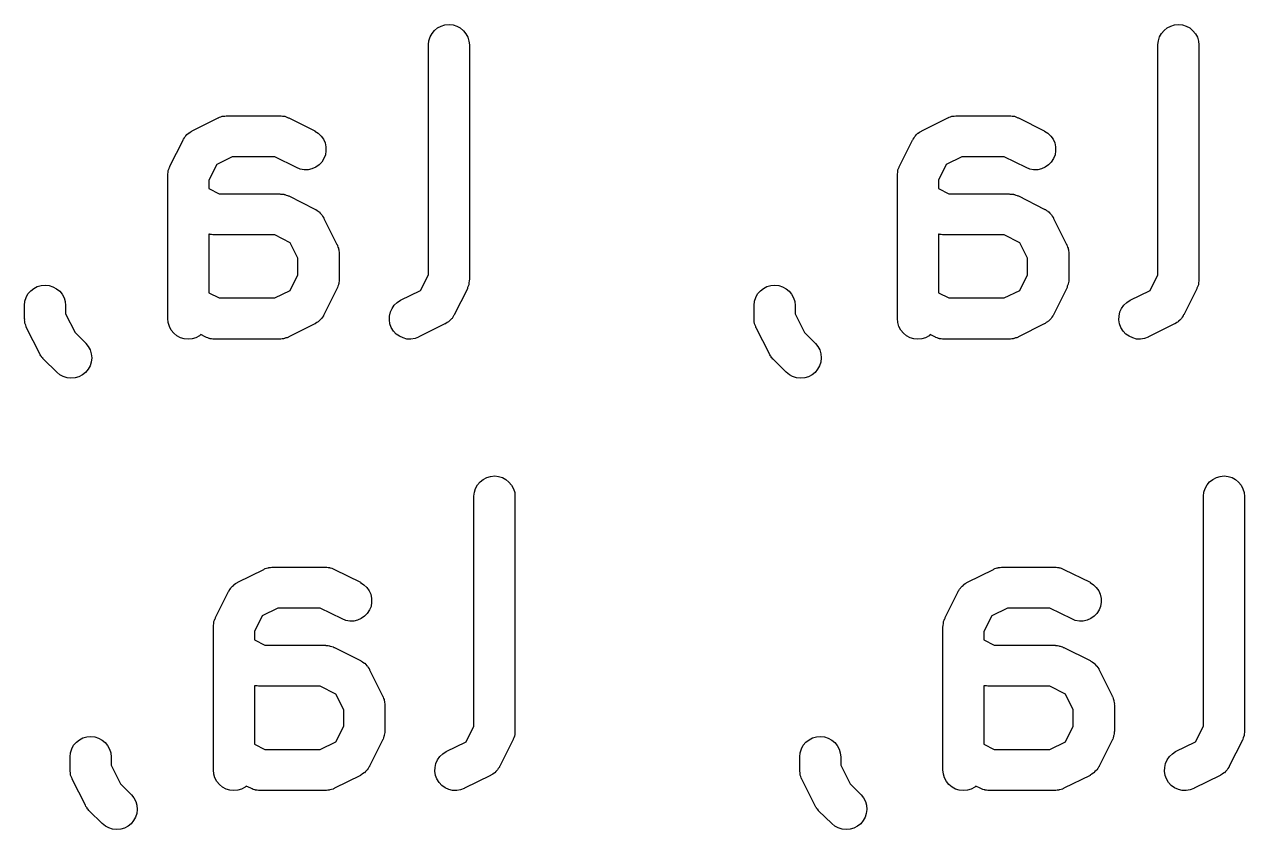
# Model space of a CAD drawing. Extents: x 131.5 to 184.4, y -145.8 to -137.7.
# Drawn here: x 165.248 to 169.708, y -140.66 to -137.717 of the extents above; entities that cross this region are included whole.
import ezdxf

# ---------------------------------------------------------------- set-up
doc = ezdxf.new("R2010")
doc.units = 0
doc.layers.add('BLACK', color=7, linetype='CONTINUOUS')

msp = doc.modelspace()

# ---------------------------------------------------------------- linework, layer by layer
at = {"layer": 'BLACK', "linetype": 'CONTINUOUS'}
for p, q in [((166.758, -137.73), (166.771, -137.723)), ((166.771, -137.723), (166.785, -137.719)), ((166.785, -137.719), (166.8, -137.717)), ((166.8, -137.717), (166.815, -137.719)), ((166.815, -137.719), (166.829, -137.723)), ((166.829, -137.723), (166.841, -137.73)), ((169.425, -137.73), (169.438, -137.723)), ((169.438, -137.723), (169.452, -137.719)), ((169.452, -137.719), (169.467, -137.717)), ((169.467, -137.717), (169.481, -137.719)), ((169.481, -137.719), (169.495, -137.723)), ((169.495, -137.723), (169.508, -137.73)), ((166.726, -137.777), (166.731, -137.763)), ((166.731, -137.763), (166.738, -137.75)), ((166.738, -137.75), (166.747, -137.739)), ((166.747, -137.739), (166.758, -137.73)), ((166.841, -137.73), (166.853, -137.74)), ((166.853, -137.74), (166.862, -137.751)), ((166.862, -137.751), (166.869, -137.764)), ((166.869, -137.764), (166.873, -137.778)), ((169.393, -137.777), (169.397, -137.763)), ((169.397, -137.763), (169.404, -137.75)), ((169.404, -137.75), (169.414, -137.739)), ((169.414, -137.739), (169.425, -137.73)), ((169.508, -137.73), (169.519, -137.74)), ((169.519, -137.74), (169.529, -137.751)), ((169.529, -137.751), (169.536, -137.764)), ((169.536, -137.764), (169.54, -137.778)), ((166.725, -137.791), (166.726, -137.777)), ((166.725, -137.792), (166.725, -137.791)), ((166.725, -138.632), (166.725, -137.792)), ((166.873, -137.778), (166.875, -137.792)), ((166.875, -137.792), (166.875, -138.65)), ((169.391, -137.791), (169.393, -137.777)), ((169.391, -137.792), (169.391, -137.791)), ((169.391, -138.632), (169.391, -137.792)), ((169.54, -137.778), (169.541, -137.792)), ((169.541, -137.792), (169.541, -138.65)), ((165.861, -138.106), (165.956, -138.059)), ((165.956, -138.059), (165.957, -138.058)), ((165.957, -138.058), (165.959, -138.057)), ((165.959, -138.057), (165.961, -138.056)), ((165.961, -138.056), (165.966, -138.055)), ((165.966, -138.055), (165.971, -138.053)), ((165.971, -138.053), (165.973, -138.053)), ((165.973, -138.053), (165.975, -138.052)), ((165.975, -138.052), (165.981, -138.052)), ((165.981, -138.052), (165.986, -138.051)), ((165.986, -138.051), (165.988, -138.051)), ((165.988, -138.051), (165.99, -138.051)), ((165.99, -138.051), (166.18, -138.051)), ((166.18, -138.051), (166.182, -138.051)), ((166.182, -138.051), (166.184, -138.051)), ((166.184, -138.051), (166.186, -138.051)), ((166.186, -138.051), (166.191, -138.052)), ((166.191, -138.052), (166.196, -138.052)), ((166.196, -138.052), (166.198, -138.053)), ((166.198, -138.053), (166.2, -138.053)), ((166.2, -138.053), (166.205, -138.055)), ((166.205, -138.055), (166.21, -138.057)), ((166.21, -138.057), (166.212, -138.058)), ((166.212, -138.058), (166.214, -138.059)), ((166.214, -138.059), (166.309, -138.106)), ((168.528, -138.106), (168.623, -138.059)), ((168.623, -138.059), (168.624, -138.058)), ((168.624, -138.058), (168.626, -138.057)), ((168.626, -138.057), (168.628, -138.056)), ((168.628, -138.056), (168.633, -138.055)), ((168.633, -138.055), (168.638, -138.053)), ((168.638, -138.053), (168.64, -138.053)), ((168.64, -138.053), (168.642, -138.052)), ((168.642, -138.052), (168.647, -138.052)), ((168.647, -138.052), (168.652, -138.051)), ((168.652, -138.051), (168.654, -138.051)), ((168.654, -138.051), (168.657, -138.051)), ((168.657, -138.051), (168.847, -138.051)), ((168.847, -138.051), (168.848, -138.051)), ((168.848, -138.051), (168.85, -138.051)), ((168.85, -138.051), (168.853, -138.051)), ((168.853, -138.051), (168.858, -138.052)), ((168.858, -138.052), (168.863, -138.052)), ((168.863, -138.052), (168.865, -138.053)), ((168.865, -138.053), (168.867, -138.053)), ((168.867, -138.053), (168.872, -138.055)), ((168.872, -138.055), (168.877, -138.057)), ((168.877, -138.057), (168.879, -138.058)), ((168.879, -138.058), (168.881, -138.059)), ((168.881, -138.059), (168.976, -138.106)), ((165.836, -138.127), (165.837, -138.125)), ((165.837, -138.125), (165.838, -138.124)), ((165.838, -138.124), (165.842, -138.12)), ((165.842, -138.12), (165.846, -138.116)), ((165.846, -138.116), (165.848, -138.115)), ((165.848, -138.115), (165.849, -138.114)), ((165.849, -138.114), (165.854, -138.111)), ((165.854, -138.111), (165.858, -138.108)), ((165.858, -138.108), (165.86, -138.107)), ((165.86, -138.107), (165.861, -138.106)), ((166.309, -138.106), (166.31, -138.107)), ((166.31, -138.107), (166.322, -138.115)), ((166.322, -138.115), (166.333, -138.125)), ((166.333, -138.125), (166.341, -138.137)), ((168.503, -138.127), (168.504, -138.125)), ((168.504, -138.125), (168.505, -138.124)), ((168.505, -138.124), (168.509, -138.12)), ((168.509, -138.12), (168.513, -138.116)), ((168.513, -138.116), (168.514, -138.115)), ((168.514, -138.115), (168.515, -138.114)), ((168.515, -138.114), (168.52, -138.111)), ((168.52, -138.111), (168.525, -138.108)), ((168.525, -138.108), (168.527, -138.107)), ((168.527, -138.107), (168.528, -138.106)), ((168.976, -138.106), (168.977, -138.107)), ((168.977, -138.107), (168.989, -138.115)), ((168.989, -138.115), (169, -138.125)), ((169, -138.125), (169.008, -138.137)), ((165.78, -138.235), (165.828, -138.14)), ((165.828, -138.139), (165.829, -138.137)), ((165.828, -138.14), (165.828, -138.139)), ((165.829, -138.137), (165.83, -138.136)), ((165.83, -138.136), (165.833, -138.131)), ((165.833, -138.131), (165.836, -138.127)), ((166.341, -138.137), (166.347, -138.15)), ((166.347, -138.15), (166.35, -138.165)), ((166.35, -138.165), (166.35, -138.179)), ((168.447, -138.235), (168.494, -138.14)), ((168.494, -138.14), (168.495, -138.139)), ((168.495, -138.139), (168.496, -138.137)), ((168.496, -138.136), (168.5, -138.131)), ((168.496, -138.137), (168.496, -138.136)), ((168.5, -138.131), (168.503, -138.127)), ((169.008, -138.137), (169.014, -138.15)), ((169.014, -138.15), (169.017, -138.165)), ((169.017, -138.165), (169.017, -138.179)), ((166.008, -138.201), (165.951, -138.229)), ((166.163, -138.201), (166.008, -138.201)), ((166.242, -138.24), (166.163, -138.201)), ((166.343, -138.207), (166.335, -138.22)), ((166.348, -138.194), (166.343, -138.207)), ((166.35, -138.179), (166.348, -138.194)), ((168.674, -138.201), (168.617, -138.229)), ((168.829, -138.201), (168.674, -138.201)), ((168.909, -138.24), (168.829, -138.201)), ((169.009, -138.207), (169.001, -138.22)), ((169.015, -138.194), (169.009, -138.207)), ((169.017, -138.179), (169.015, -138.194)), ((165.772, -138.263), (165.773, -138.258)), ((165.773, -138.258), (165.774, -138.253)), ((165.774, -138.251), (165.775, -138.249)), ((165.774, -138.253), (165.774, -138.251)), ((165.775, -138.249), (165.777, -138.244)), ((165.777, -138.244), (165.778, -138.239)), ((165.778, -138.239), (165.779, -138.237)), ((165.779, -138.237), (165.78, -138.235)), ((165.951, -138.229), (165.922, -138.286)), ((166.256, -138.246), (166.242, -138.24)), ((166.27, -138.248), (166.256, -138.246)), ((166.285, -138.248), (166.27, -138.248)), ((166.299, -138.245), (166.285, -138.248)), ((166.313, -138.239), (166.299, -138.245)), ((166.325, -138.23), (166.313, -138.239)), ((166.335, -138.22), (166.325, -138.23)), ((168.439, -138.263), (168.44, -138.258)), ((168.44, -138.253), (168.441, -138.251)), ((168.44, -138.258), (168.44, -138.253)), ((168.441, -138.249), (168.443, -138.244)), ((168.441, -138.251), (168.441, -138.249)), ((168.443, -138.244), (168.445, -138.239)), ((168.445, -138.239), (168.446, -138.237)), ((168.446, -138.237), (168.447, -138.235)), ((168.617, -138.229), (168.589, -138.286)), ((168.923, -138.246), (168.909, -138.24)), ((168.937, -138.248), (168.923, -138.246)), ((168.952, -138.248), (168.937, -138.248)), ((168.966, -138.245), (168.952, -138.248)), ((168.979, -138.239), (168.966, -138.245)), ((168.991, -138.23), (168.979, -138.239)), ((169.001, -138.22), (168.991, -138.23)), ((165.772, -138.265), (165.772, -138.263)), ((165.772, -138.268), (165.772, -138.265)), ((165.772, -138.269), (165.772, -138.268)), ((165.772, -138.792), (165.772, -138.269)), ((165.922, -138.286), (165.922, -138.317)), ((168.439, -138.265), (168.439, -138.263)), ((168.439, -138.268), (168.439, -138.265)), ((168.439, -138.269), (168.439, -138.268)), ((168.439, -138.792), (168.439, -138.269)), ((168.589, -138.286), (168.589, -138.317)), ((165.922, -138.317), (165.96, -138.336)), ((165.96, -138.336), (166.18, -138.336)), ((166.18, -138.336), (166.182, -138.336)), ((166.182, -138.336), (166.184, -138.337)), ((166.184, -138.337), (166.186, -138.337)), ((166.186, -138.337), (166.191, -138.337)), ((166.191, -138.337), (166.196, -138.338)), ((166.196, -138.338), (166.198, -138.339)), ((166.198, -138.339), (166.2, -138.339)), ((166.2, -138.339), (166.205, -138.341)), ((166.205, -138.341), (166.21, -138.342)), ((166.21, -138.342), (166.212, -138.344)), ((166.212, -138.344), (166.214, -138.344)), ((166.214, -138.344), (166.309, -138.392)), ((168.589, -138.317), (168.627, -138.336)), ((168.627, -138.336), (168.847, -138.336)), ((168.847, -138.336), (168.848, -138.336)), ((168.848, -138.336), (168.85, -138.337)), ((168.85, -138.337), (168.853, -138.337)), ((168.853, -138.337), (168.858, -138.337)), ((168.858, -138.337), (168.863, -138.338)), ((168.863, -138.338), (168.865, -138.339)), ((168.865, -138.339), (168.867, -138.339)), ((168.867, -138.339), (168.872, -138.341)), ((168.872, -138.341), (168.877, -138.342)), ((168.877, -138.342), (168.879, -138.344)), ((168.879, -138.344), (168.881, -138.344)), ((168.881, -138.344), (168.976, -138.392)), ((166.309, -138.392), (166.31, -138.392)), ((166.31, -138.392), (166.312, -138.393)), ((166.312, -138.393), (166.313, -138.394)), ((168.976, -138.392), (168.977, -138.392)), ((168.977, -138.392), (168.978, -138.393)), ((168.978, -138.393), (168.98, -138.394)), ((166.313, -138.394), (166.318, -138.397)), ((166.318, -138.397), (166.322, -138.4)), ((166.322, -138.4), (166.324, -138.402)), ((166.324, -138.402), (166.325, -138.402)), ((166.325, -138.402), (166.329, -138.407)), ((166.329, -138.407), (166.333, -138.411)), ((166.333, -138.411), (166.334, -138.412)), ((166.334, -138.412), (166.335, -138.413)), ((166.335, -138.413), (166.338, -138.418)), ((166.338, -138.418), (166.341, -138.423)), ((166.341, -138.423), (166.342, -138.424)), ((166.342, -138.424), (166.343, -138.426)), ((166.343, -138.426), (166.39, -138.521)), ((168.98, -138.394), (168.984, -138.397)), ((168.984, -138.397), (168.989, -138.4)), ((168.989, -138.4), (168.99, -138.402)), ((168.99, -138.402), (168.992, -138.402)), ((168.992, -138.402), (168.996, -138.407)), ((168.996, -138.407), (169, -138.411)), ((169, -138.411), (169.001, -138.412)), ((169.001, -138.412), (169.002, -138.413)), ((169.002, -138.413), (169.005, -138.418)), ((169.005, -138.418), (169.008, -138.423)), ((169.008, -138.423), (169.009, -138.424)), ((169.009, -138.424), (169.009, -138.426)), ((169.009, -138.426), (169.057, -138.521)), ((165.923, -138.484), (165.922, -138.484)), ((165.922, -138.484), (165.922, -138.698)), ((165.925, -138.484), (165.923, -138.484)), ((165.927, -138.485), (165.925, -138.484)), ((165.932, -138.485), (165.927, -138.485)), ((165.937, -138.486), (165.932, -138.485)), ((165.939, -138.486), (165.937, -138.486)), ((165.941, -138.486), (165.939, -138.486)), ((165.942, -138.486), (165.941, -138.486)), ((166.163, -138.486), (165.942, -138.486)), ((166.22, -138.515), (166.163, -138.486)), ((166.248, -138.572), (166.22, -138.515)), ((166.39, -138.521), (166.391, -138.522)), ((166.391, -138.522), (166.392, -138.524)), ((166.392, -138.524), (166.393, -138.526)), ((166.393, -138.526), (166.394, -138.531)), ((168.591, -138.484), (168.589, -138.484)), ((168.589, -138.484), (168.589, -138.484)), ((168.589, -138.484), (168.589, -138.698)), ((168.593, -138.485), (168.591, -138.484)), ((168.599, -138.485), (168.593, -138.485)), ((168.604, -138.486), (168.599, -138.485)), ((168.606, -138.486), (168.604, -138.486)), ((168.608, -138.486), (168.606, -138.486)), ((168.609, -138.486), (168.608, -138.486)), ((168.829, -138.486), (168.609, -138.486)), ((168.886, -138.515), (168.829, -138.486)), ((168.915, -138.572), (168.886, -138.515)), ((169.057, -138.521), (169.058, -138.522)), ((169.058, -138.522), (169.058, -138.524)), ((169.058, -138.524), (169.059, -138.526)), ((169.059, -138.526), (169.061, -138.531)), ((166.248, -138.632), (166.248, -138.572)), ((166.394, -138.531), (166.396, -138.535)), ((166.396, -138.535), (166.396, -138.538)), ((166.396, -138.538), (166.397, -138.54)), ((166.397, -138.54), (166.397, -138.545)), ((166.397, -138.545), (166.398, -138.55)), ((166.398, -138.55), (166.398, -138.552)), ((166.398, -138.552), (166.398, -138.554)), ((166.398, -138.554), (166.398, -138.65)), ((168.915, -138.632), (168.915, -138.572)), ((169.061, -138.531), (169.063, -138.535)), ((169.063, -138.535), (169.063, -138.538)), ((169.063, -138.538), (169.064, -138.54)), ((169.064, -138.54), (169.064, -138.545)), ((169.064, -138.545), (169.065, -138.55)), ((169.065, -138.55), (169.065, -138.552)), ((169.065, -138.552), (169.065, -138.554)), ((169.065, -138.554), (169.065, -138.65)), ((166.22, -138.689), (166.248, -138.632)), ((166.398, -138.655), (166.397, -138.66)), ((166.397, -138.66), (166.397, -138.665)), ((166.398, -138.65), (166.398, -138.651)), ((166.398, -138.651), (166.398, -138.653)), ((166.398, -138.653), (166.398, -138.655)), ((166.696, -138.689), (166.725, -138.632)), ((166.874, -138.655), (166.873, -138.66)), ((166.873, -138.66), (166.873, -138.665)), ((166.875, -138.651), (166.874, -138.653)), ((166.874, -138.653), (166.874, -138.655)), ((166.875, -138.65), (166.875, -138.651)), ((168.886, -138.689), (168.915, -138.632)), ((169.064, -138.66), (169.063, -138.665)), ((169.065, -138.655), (169.064, -138.66)), ((169.065, -138.65), (169.065, -138.651)), ((169.065, -138.651), (169.065, -138.653)), ((169.065, -138.653), (169.065, -138.655)), ((169.363, -138.689), (169.391, -138.632)), ((169.541, -138.655), (169.54, -138.66)), ((169.54, -138.66), (169.54, -138.665)), ((169.541, -138.65), (169.541, -138.651)), ((169.541, -138.651), (169.541, -138.653)), ((169.541, -138.653), (169.541, -138.655)), ((165.254, -138.715), (165.261, -138.702)), ((165.261, -138.702), (165.271, -138.691)), ((165.271, -138.691), (165.282, -138.682)), ((165.282, -138.682), (165.295, -138.675)), ((165.295, -138.675), (165.309, -138.671)), ((165.309, -138.671), (165.324, -138.67)), ((165.324, -138.67), (165.338, -138.671)), ((165.338, -138.671), (165.352, -138.676)), ((165.352, -138.676), (165.365, -138.683)), ((165.365, -138.683), (165.377, -138.692)), ((165.377, -138.692), (165.386, -138.703)), ((165.386, -138.703), (165.393, -138.716)), ((165.922, -138.698), (165.96, -138.717)), ((166.163, -138.717), (166.22, -138.689)), ((166.39, -138.683), (166.343, -138.778)), ((166.391, -138.681), (166.39, -138.683)), ((166.392, -138.679), (166.391, -138.681)), ((166.394, -138.674), (166.392, -138.679)), ((166.396, -138.669), (166.394, -138.674)), ((166.397, -138.665), (166.396, -138.667)), ((166.396, -138.667), (166.396, -138.669)), ((166.623, -138.725), (166.696, -138.689)), ((166.867, -138.683), (166.819, -138.778)), ((166.868, -138.679), (166.867, -138.681)), ((166.867, -138.681), (166.867, -138.683)), ((166.87, -138.674), (166.868, -138.679)), ((166.872, -138.669), (166.87, -138.674)), ((166.873, -138.665), (166.872, -138.667)), ((166.872, -138.667), (166.872, -138.669)), ((167.921, -138.715), (167.928, -138.702)), ((167.928, -138.702), (167.938, -138.691)), ((167.938, -138.691), (167.949, -138.682)), ((167.949, -138.682), (167.962, -138.675)), ((167.962, -138.675), (167.976, -138.671)), ((167.976, -138.671), (167.991, -138.67)), ((167.991, -138.67), (168.005, -138.671)), ((168.005, -138.671), (168.019, -138.676)), ((168.019, -138.676), (168.032, -138.683)), ((168.032, -138.683), (168.043, -138.692)), ((168.043, -138.692), (168.052, -138.703)), ((168.052, -138.703), (168.059, -138.716)), ((168.589, -138.698), (168.627, -138.717)), ((168.829, -138.717), (168.886, -138.689)), ((169.057, -138.683), (169.009, -138.778)), ((169.058, -138.681), (169.057, -138.683)), ((169.059, -138.679), (169.058, -138.681)), ((169.06, -138.674), (169.059, -138.679)), ((169.062, -138.669), (169.06, -138.674)), ((169.063, -138.667), (169.062, -138.669)), ((169.063, -138.665), (169.063, -138.667)), ((169.29, -138.725), (169.363, -138.689)), ((169.533, -138.683), (169.486, -138.778)), ((169.534, -138.681), (169.533, -138.683)), ((169.535, -138.679), (169.534, -138.681)), ((169.537, -138.674), (169.535, -138.679)), ((169.539, -138.669), (169.537, -138.674)), ((169.54, -138.665), (169.539, -138.667)), ((169.539, -138.667), (169.539, -138.669)), ((165.248, -138.744), (165.25, -138.729)), ((165.248, -138.745), (165.248, -138.744)), ((165.248, -138.792), (165.248, -138.745)), ((165.25, -138.729), (165.254, -138.715)), ((165.393, -138.716), (165.397, -138.73)), ((165.397, -138.73), (165.398, -138.745)), ((165.398, -138.745), (165.398, -138.775)), ((165.96, -138.717), (166.163, -138.717)), ((166.592, -138.755), (166.6, -138.743)), ((166.6, -138.743), (166.611, -138.733)), ((166.611, -138.733), (166.623, -138.725)), ((167.915, -138.744), (167.917, -138.729)), ((167.915, -138.745), (167.915, -138.744)), ((167.915, -138.792), (167.915, -138.745)), ((167.917, -138.729), (167.921, -138.715)), ((168.059, -138.716), (168.064, -138.73)), ((168.064, -138.73), (168.065, -138.745)), ((168.065, -138.745), (168.065, -138.775)), ((168.627, -138.717), (168.829, -138.717)), ((169.258, -138.755), (169.267, -138.743)), ((169.267, -138.743), (169.277, -138.733)), ((169.277, -138.733), (169.29, -138.725)), ((165.249, -138.795), (165.248, -138.792)), ((165.248, -138.797), (165.249, -138.795)), ((165.398, -138.775), (165.433, -138.843)), ((165.774, -138.807), (165.772, -138.792)), ((166.332, -138.794), (166.328, -138.798)), ((166.333, -138.793), (166.332, -138.794)), ((166.334, -138.792), (166.333, -138.793)), ((166.337, -138.787), (166.334, -138.792)), ((166.341, -138.782), (166.337, -138.787)), ((166.342, -138.779), (166.341, -138.781)), ((166.341, -138.781), (166.341, -138.782)), ((166.343, -138.778), (166.342, -138.779)), ((166.582, -138.783), (166.586, -138.768)), ((166.582, -138.797), (166.582, -138.783)), ((166.586, -138.768), (166.592, -138.755)), ((166.808, -138.794), (166.804, -138.798)), ((166.809, -138.793), (166.808, -138.794)), ((166.811, -138.792), (166.809, -138.793)), ((166.814, -138.787), (166.811, -138.792)), ((166.817, -138.782), (166.814, -138.787)), ((166.818, -138.781), (166.817, -138.782)), ((166.819, -138.779), (166.818, -138.781)), ((166.819, -138.778), (166.819, -138.779)), ((167.915, -138.795), (167.915, -138.792)), ((167.915, -138.797), (167.915, -138.795)), ((168.065, -138.775), (168.099, -138.843)), ((168.44, -138.807), (168.439, -138.792)), ((168.999, -138.794), (168.995, -138.798)), ((169, -138.793), (168.999, -138.794)), ((169.001, -138.792), (169, -138.793)), ((169.004, -138.787), (169.001, -138.792)), ((169.007, -138.782), (169.004, -138.787)), ((169.008, -138.781), (169.007, -138.782)), ((169.009, -138.779), (169.008, -138.781)), ((169.009, -138.778), (169.009, -138.779)), ((169.248, -138.797), (169.249, -138.783)), ((169.249, -138.783), (169.252, -138.768)), ((169.252, -138.768), (169.258, -138.755)), ((169.475, -138.794), (169.471, -138.798)), ((169.476, -138.793), (169.475, -138.794)), ((169.477, -138.792), (169.476, -138.793)), ((169.48, -138.787), (169.477, -138.792)), ((169.484, -138.782), (169.48, -138.787)), ((169.485, -138.779), (169.484, -138.781)), ((169.484, -138.781), (169.484, -138.782)), ((169.486, -138.778), (169.485, -138.779)), ((165.249, -138.802), (165.248, -138.797)), ((165.25, -138.807), (165.249, -138.802)), ((165.25, -138.809), (165.25, -138.807)), ((165.251, -138.811), (165.25, -138.809)), ((165.253, -138.816), (165.251, -138.811)), ((165.254, -138.821), (165.253, -138.816)), ((165.255, -138.823), (165.254, -138.821)), ((165.256, -138.825), (165.255, -138.823)), ((165.256, -138.826), (165.256, -138.825)), ((165.304, -138.921), (165.256, -138.826)), ((165.778, -138.821), (165.774, -138.807)), ((165.785, -138.834), (165.778, -138.821)), ((165.794, -138.845), (165.785, -138.834)), ((166.309, -138.812), (166.214, -138.859)), ((166.311, -138.811), (166.309, -138.812)), ((166.312, -138.81), (166.311, -138.811)), ((166.317, -138.807), (166.312, -138.81)), ((166.322, -138.804), (166.317, -138.807)), ((166.323, -138.803), (166.322, -138.804)), ((166.324, -138.802), (166.323, -138.803)), ((166.328, -138.798), (166.324, -138.802)), ((166.584, -138.812), (166.582, -138.797)), ((166.589, -138.825), (166.584, -138.812)), ((166.597, -138.838), (166.589, -138.825)), ((166.607, -138.849), (166.597, -138.838)), ((166.785, -138.812), (166.69, -138.859)), ((166.787, -138.811), (166.785, -138.812)), ((166.788, -138.81), (166.787, -138.811)), ((166.793, -138.807), (166.788, -138.81)), ((166.798, -138.804), (166.793, -138.807)), ((166.799, -138.803), (166.798, -138.804)), ((166.8, -138.802), (166.799, -138.803)), ((166.804, -138.798), (166.8, -138.802)), ((167.916, -138.802), (167.915, -138.797)), ((167.916, -138.807), (167.916, -138.802)), ((167.917, -138.809), (167.916, -138.807)), ((167.917, -138.811), (167.917, -138.809)), ((167.919, -138.816), (167.917, -138.811)), ((167.921, -138.821), (167.919, -138.816)), ((167.922, -138.823), (167.921, -138.821)), ((167.922, -138.825), (167.922, -138.823)), ((167.923, -138.826), (167.922, -138.825)), ((167.971, -138.921), (167.923, -138.826)), ((168.444, -138.821), (168.44, -138.807)), ((168.451, -138.834), (168.444, -138.821)), ((168.461, -138.845), (168.451, -138.834)), ((168.976, -138.812), (168.881, -138.859)), ((168.977, -138.811), (168.976, -138.812)), ((168.979, -138.81), (168.977, -138.811)), ((168.983, -138.807), (168.979, -138.81)), ((168.988, -138.804), (168.983, -138.807)), ((168.989, -138.803), (168.988, -138.804)), ((168.991, -138.802), (168.989, -138.803)), ((168.995, -138.798), (168.991, -138.802)), ((169.251, -138.812), (169.248, -138.797)), ((169.256, -138.825), (169.251, -138.812)), ((169.264, -138.838), (169.256, -138.825)), ((169.274, -138.849), (169.264, -138.838)), ((169.452, -138.812), (169.357, -138.859)), ((169.453, -138.811), (169.452, -138.812)), ((169.455, -138.81), (169.453, -138.811)), ((169.46, -138.807), (169.455, -138.81)), ((169.465, -138.804), (169.46, -138.807)), ((169.466, -138.803), (169.465, -138.804)), ((169.467, -138.802), (169.466, -138.803)), ((169.471, -138.798), (169.467, -138.802)), ((165.433, -138.843), (165.472, -138.882)), ((165.472, -138.882), (165.472, -138.883)), ((165.472, -138.883), (165.481, -138.894)), ((165.805, -138.855), (165.794, -138.845)), ((165.818, -138.862), (165.805, -138.855)), ((165.832, -138.866), (165.818, -138.862)), ((165.847, -138.867), (165.832, -138.866)), ((165.861, -138.866), (165.847, -138.867)), ((165.875, -138.862), (165.861, -138.866)), ((165.888, -138.855), (165.875, -138.862)), ((165.893, -138.851), (165.888, -138.855)), ((165.909, -138.859), (165.893, -138.851)), ((165.911, -138.86), (165.909, -138.859)), ((165.913, -138.861), (165.911, -138.86)), ((165.918, -138.863), (165.913, -138.861)), ((165.923, -138.865), (165.918, -138.863)), ((165.925, -138.865), (165.923, -138.865)), ((165.927, -138.866), (165.925, -138.865)), ((165.932, -138.866), (165.927, -138.866)), ((165.937, -138.867), (165.932, -138.866)), ((165.939, -138.867), (165.937, -138.867)), ((165.941, -138.867), (165.939, -138.867)), ((165.942, -138.867), (165.941, -138.867)), ((166.18, -138.867), (165.942, -138.867)), ((166.183, -138.867), (166.18, -138.867)), ((166.185, -138.867), (166.183, -138.867)), ((166.19, -138.866), (166.185, -138.867)), ((166.195, -138.866), (166.19, -138.866)), ((166.197, -138.865), (166.195, -138.866)), ((166.199, -138.865), (166.197, -138.865)), ((166.204, -138.863), (166.199, -138.865)), ((166.209, -138.862), (166.204, -138.863)), ((166.211, -138.861), (166.209, -138.862)), ((166.213, -138.86), (166.211, -138.861)), ((166.214, -138.859), (166.213, -138.86)), ((166.619, -138.857), (166.607, -138.849)), ((166.632, -138.863), (166.619, -138.857)), ((166.646, -138.867), (166.632, -138.863)), ((166.661, -138.867), (166.646, -138.867)), ((166.676, -138.865), (166.661, -138.867)), ((166.689, -138.86), (166.676, -138.865)), ((166.69, -138.859), (166.689, -138.86)), ((168.099, -138.843), (168.138, -138.882)), ((168.138, -138.882), (168.139, -138.883)), ((168.139, -138.883), (168.148, -138.894)), ((168.472, -138.855), (168.461, -138.845)), ((168.485, -138.862), (168.472, -138.855)), ((168.499, -138.866), (168.485, -138.862)), ((168.513, -138.867), (168.499, -138.866)), ((168.528, -138.866), (168.513, -138.867)), ((168.542, -138.862), (168.528, -138.866)), ((168.555, -138.855), (168.542, -138.862)), ((168.559, -138.851), (168.555, -138.855)), ((168.576, -138.859), (168.559, -138.851)), ((168.578, -138.86), (168.576, -138.859)), ((168.58, -138.861), (168.578, -138.86)), ((168.584, -138.863), (168.58, -138.861)), ((168.589, -138.865), (168.584, -138.863)), ((168.591, -138.865), (168.589, -138.865)), ((168.593, -138.866), (168.591, -138.865)), ((168.599, -138.866), (168.593, -138.866)), ((168.604, -138.867), (168.599, -138.866)), ((168.606, -138.867), (168.604, -138.867)), ((168.608, -138.867), (168.606, -138.867)), ((168.609, -138.867), (168.608, -138.867)), ((168.847, -138.867), (168.609, -138.867)), ((168.849, -138.867), (168.847, -138.867)), ((168.852, -138.867), (168.849, -138.867)), ((168.857, -138.866), (168.852, -138.867)), ((168.862, -138.866), (168.857, -138.866)), ((168.864, -138.865), (168.862, -138.866)), ((168.866, -138.865), (168.864, -138.865)), ((168.871, -138.863), (168.866, -138.865)), ((168.876, -138.862), (168.871, -138.863)), ((168.878, -138.861), (168.876, -138.862)), ((168.88, -138.86), (168.878, -138.861)), ((168.881, -138.859), (168.88, -138.86)), ((169.286, -138.857), (169.274, -138.849)), ((169.299, -138.863), (169.286, -138.857)), ((169.313, -138.867), (169.299, -138.863)), ((169.328, -138.867), (169.313, -138.867)), ((169.342, -138.865), (169.328, -138.867)), ((169.356, -138.86), (169.342, -138.865)), ((169.357, -138.859), (169.356, -138.86)), ((165.306, -138.925), (165.304, -138.921)), ((165.308, -138.928), (165.306, -138.925)), ((165.31, -138.931), (165.308, -138.928)), ((165.481, -138.894), (165.488, -138.907)), ((165.488, -138.907), (165.492, -138.921)), ((165.492, -138.921), (165.494, -138.936)), ((167.973, -138.925), (167.971, -138.921)), ((167.975, -138.928), (167.973, -138.925)), ((167.977, -138.931), (167.975, -138.928)), ((168.148, -138.894), (168.155, -138.907)), ((168.155, -138.907), (168.159, -138.921)), ((168.159, -138.921), (168.16, -138.936)), ((165.312, -138.934), (165.31, -138.931)), ((165.315, -138.937), (165.312, -138.934)), ((165.317, -138.94), (165.315, -138.937)), ((165.318, -138.941), (165.317, -138.94)), ((165.366, -138.988), (165.318, -138.941)), ((165.488, -138.965), (165.481, -138.977)), ((165.492, -138.951), (165.488, -138.965)), ((165.494, -138.936), (165.492, -138.951)), ((167.978, -138.934), (167.977, -138.931)), ((167.981, -138.937), (167.978, -138.934)), ((167.984, -138.94), (167.981, -138.937)), ((167.985, -138.941), (167.984, -138.94)), ((168.032, -138.988), (167.985, -138.941)), ((168.154, -138.965), (168.147, -138.977)), ((168.159, -138.951), (168.154, -138.965)), ((168.16, -138.936), (168.159, -138.951)), ((165.377, -138.998), (165.366, -138.988)), ((165.39, -139.004), (165.377, -138.998)), ((165.404, -139.009), (165.39, -139.004)), ((165.418, -139.01), (165.404, -139.009)), ((165.433, -139.009), (165.418, -139.01)), ((165.447, -139.005), (165.433, -139.009)), ((165.46, -138.998), (165.447, -139.005)), ((165.471, -138.989), (165.46, -138.998)), ((165.481, -138.977), (165.471, -138.989)), ((168.044, -138.998), (168.032, -138.988)), ((168.056, -139.004), (168.044, -138.998)), ((168.07, -139.009), (168.056, -139.004)), ((168.085, -139.01), (168.07, -139.009)), ((168.1, -139.009), (168.085, -139.01)), ((168.114, -139.005), (168.1, -139.009)), ((168.127, -138.998), (168.114, -139.005)), ((168.138, -138.989), (168.127, -138.998)), ((168.147, -138.977), (168.138, -138.989)), ((166.925, -139.38), (166.938, -139.373)), ((166.938, -139.373), (166.952, -139.369)), ((166.952, -139.369), (166.967, -139.367)), ((166.967, -139.367), (166.981, -139.369)), ((166.981, -139.369), (166.995, -139.373)), ((166.995, -139.373), (167.008, -139.38)), ((169.592, -139.38), (169.605, -139.373)), ((169.605, -139.373), (169.619, -139.369)), ((169.619, -139.369), (169.633, -139.367)), ((169.633, -139.367), (169.648, -139.369)), ((169.648, -139.369), (169.662, -139.373)), ((169.662, -139.373), (169.675, -139.38)), ((166.893, -139.427), (166.897, -139.413)), ((166.897, -139.413), (166.904, -139.4)), ((166.904, -139.4), (166.914, -139.389)), ((166.914, -139.389), (166.925, -139.38)), ((167.008, -139.38), (167.019, -139.39)), ((167.019, -139.39), (167.029, -139.401)), ((167.029, -139.401), (167.036, -139.414)), ((167.036, -139.414), (167.04, -139.428)), ((169.559, -139.427), (169.564, -139.413)), ((169.564, -139.413), (169.571, -139.4)), ((169.571, -139.4), (169.58, -139.389)), ((169.58, -139.389), (169.592, -139.38)), ((169.675, -139.38), (169.686, -139.39)), ((169.686, -139.39), (169.695, -139.401)), ((169.695, -139.401), (169.702, -139.414)), ((169.702, -139.414), (169.706, -139.428)), ((166.891, -139.441), (166.893, -139.427)), ((166.891, -139.442), (166.891, -139.441)), ((166.891, -140.282), (166.891, -139.442)), ((167.04, -139.428), (167.041, -139.442)), ((167.041, -139.442), (167.041, -140.3)), ((169.558, -139.441), (169.559, -139.427)), ((169.558, -139.442), (169.558, -139.441)), ((169.558, -140.282), (169.558, -139.442)), ((169.706, -139.428), (169.708, -139.442)), ((169.708, -139.442), (169.708, -140.3)), ((166.028, -139.756), (166.123, -139.709)), ((166.123, -139.709), (166.124, -139.708)), ((166.124, -139.708), (166.126, -139.707)), ((166.126, -139.707), (166.128, -139.706)), ((166.128, -139.706), (166.133, -139.705)), ((166.133, -139.705), (166.138, -139.703)), ((166.138, -139.703), (166.14, -139.703)), ((166.14, -139.703), (166.142, -139.702)), ((166.142, -139.702), (166.147, -139.702)), ((166.147, -139.702), (166.152, -139.701)), ((166.152, -139.701), (166.154, -139.701)), ((166.154, -139.701), (166.157, -139.701)), ((166.157, -139.701), (166.347, -139.701)), ((166.347, -139.701), (166.348, -139.701)), ((166.348, -139.701), (166.35, -139.701)), ((166.35, -139.701), (166.353, -139.701)), ((166.353, -139.701), (166.358, -139.702)), ((166.358, -139.702), (166.363, -139.702)), ((166.363, -139.702), (166.365, -139.703)), ((166.365, -139.703), (166.367, -139.703)), ((166.367, -139.703), (166.372, -139.705)), ((166.372, -139.705), (166.377, -139.707)), ((166.377, -139.707), (166.379, -139.708)), ((166.379, -139.708), (166.381, -139.709)), ((166.381, -139.709), (166.476, -139.756)), ((168.695, -139.756), (168.79, -139.709)), ((168.79, -139.709), (168.791, -139.708)), ((168.791, -139.708), (168.793, -139.707)), ((168.793, -139.707), (168.795, -139.706)), ((168.795, -139.706), (168.8, -139.705)), ((168.8, -139.705), (168.804, -139.703)), ((168.804, -139.703), (168.807, -139.703)), ((168.807, -139.703), (168.809, -139.702)), ((168.809, -139.702), (168.814, -139.702)), ((168.814, -139.702), (168.819, -139.701)), ((168.819, -139.701), (168.821, -139.701)), ((168.821, -139.701), (168.823, -139.701)), ((168.823, -139.701), (169.014, -139.701)), ((169.014, -139.701), (169.015, -139.701)), ((169.015, -139.701), (169.017, -139.701)), ((169.017, -139.701), (169.019, -139.701)), ((169.019, -139.701), (169.024, -139.702)), ((169.024, -139.702), (169.029, -139.702)), ((169.029, -139.702), (169.032, -139.703)), ((169.032, -139.703), (169.034, -139.703)), ((169.034, -139.703), (169.038, -139.705)), ((169.038, -139.705), (169.043, -139.707)), ((169.043, -139.707), (169.045, -139.708)), ((169.045, -139.708), (169.047, -139.709)), ((169.047, -139.709), (169.143, -139.756)), ((166.003, -139.777), (166.004, -139.775)), ((166.004, -139.775), (166.005, -139.774)), ((166.005, -139.774), (166.009, -139.77)), ((166.009, -139.77), (166.013, -139.766)), ((166.013, -139.766), (166.014, -139.765)), ((166.014, -139.765), (166.015, -139.764)), ((166.015, -139.764), (166.02, -139.761)), ((166.02, -139.761), (166.025, -139.758)), ((166.025, -139.758), (166.027, -139.757)), ((166.027, -139.757), (166.028, -139.756)), ((166.476, -139.756), (166.477, -139.757)), ((166.477, -139.757), (166.489, -139.765)), ((166.489, -139.765), (166.5, -139.775)), ((166.5, -139.775), (166.508, -139.787)), ((168.669, -139.777), (168.671, -139.775)), ((168.671, -139.775), (168.672, -139.774)), ((168.672, -139.774), (168.676, -139.77)), ((168.676, -139.77), (168.68, -139.766)), ((168.68, -139.766), (168.681, -139.765)), ((168.681, -139.765), (168.682, -139.764)), ((168.682, -139.764), (168.687, -139.761)), ((168.687, -139.761), (168.692, -139.758)), ((168.692, -139.758), (168.693, -139.757)), ((168.693, -139.757), (168.695, -139.756)), ((169.143, -139.756), (169.144, -139.757)), ((169.144, -139.757), (169.156, -139.765)), ((169.156, -139.765), (169.166, -139.775)), ((169.166, -139.775), (169.175, -139.787)), ((165.947, -139.885), (165.994, -139.79)), ((165.994, -139.79), (165.995, -139.789)), ((165.995, -139.789), (165.996, -139.787)), ((165.996, -139.786), (166, -139.781)), ((165.996, -139.787), (165.996, -139.786)), ((166, -139.781), (166.003, -139.777)), ((166.508, -139.787), (166.514, -139.8)), ((166.514, -139.8), (166.517, -139.815)), ((166.517, -139.815), (166.517, -139.829)), ((168.613, -139.885), (168.661, -139.79)), ((168.661, -139.789), (168.662, -139.787)), ((168.661, -139.79), (168.661, -139.789)), ((168.662, -139.787), (168.663, -139.786)), ((168.663, -139.786), (168.666, -139.781)), ((168.666, -139.781), (168.669, -139.777)), ((169.175, -139.787), (169.18, -139.8)), ((169.18, -139.8), (169.184, -139.815)), ((169.184, -139.815), (169.184, -139.829)), ((166.174, -139.851), (166.117, -139.879)), ((166.329, -139.851), (166.174, -139.851)), ((166.409, -139.89), (166.329, -139.851)), ((166.509, -139.857), (166.501, -139.87)), ((166.515, -139.844), (166.509, -139.857)), ((166.517, -139.829), (166.515, -139.844)), ((168.841, -139.851), (168.784, -139.879)), ((168.996, -139.851), (168.841, -139.851)), ((169.076, -139.89), (168.996, -139.851)), ((169.176, -139.857), (169.168, -139.87)), ((169.181, -139.844), (169.176, -139.857)), ((169.184, -139.829), (169.181, -139.844)), ((165.939, -139.913), (165.94, -139.908)), ((165.94, -139.903), (165.941, -139.901)), ((165.94, -139.908), (165.94, -139.903)), ((165.941, -139.899), (165.943, -139.894)), ((165.941, -139.901), (165.941, -139.899)), ((165.943, -139.894), (165.945, -139.889)), ((165.945, -139.889), (165.946, -139.887)), ((165.946, -139.887), (165.947, -139.885)), ((166.117, -139.879), (166.089, -139.936)), ((166.423, -139.896), (166.409, -139.89)), ((166.437, -139.898), (166.423, -139.896)), ((166.452, -139.898), (166.437, -139.898)), ((166.466, -139.895), (166.452, -139.898)), ((166.479, -139.889), (166.466, -139.895)), ((166.491, -139.88), (166.479, -139.889)), ((166.501, -139.87), (166.491, -139.88)), ((168.606, -139.913), (168.607, -139.908)), ((168.607, -139.903), (168.608, -139.901)), ((168.607, -139.908), (168.607, -139.903)), ((168.608, -139.899), (168.61, -139.894)), ((168.608, -139.901), (168.608, -139.899)), ((168.61, -139.894), (168.612, -139.889)), ((168.612, -139.889), (168.613, -139.887)), ((168.613, -139.887), (168.613, -139.885)), ((168.784, -139.879), (168.755, -139.936)), ((169.089, -139.896), (169.076, -139.89)), ((169.104, -139.898), (169.089, -139.896)), ((169.118, -139.898), (169.104, -139.898)), ((169.133, -139.895), (169.118, -139.898)), ((169.146, -139.889), (169.133, -139.895)), ((169.158, -139.88), (169.146, -139.889)), ((169.168, -139.87), (169.158, -139.88)), ((165.939, -139.915), (165.939, -139.913)), ((165.939, -139.918), (165.939, -139.915)), ((165.939, -139.919), (165.939, -139.918)), ((165.939, -140.442), (165.939, -139.919)), ((166.089, -139.936), (166.089, -139.967)), ((168.605, -139.918), (168.606, -139.915)), ((168.605, -139.919), (168.605, -139.918)), ((168.605, -140.442), (168.605, -139.919)), ((168.606, -139.915), (168.606, -139.913)), ((168.755, -139.936), (168.755, -139.967)), ((166.089, -139.967), (166.127, -139.986)), ((166.127, -139.986), (166.347, -139.986)), ((166.347, -139.986), (166.348, -139.986)), ((166.348, -139.986), (166.35, -139.987)), ((166.35, -139.987), (166.353, -139.987)), ((166.353, -139.987), (166.358, -139.987)), ((166.358, -139.987), (166.363, -139.988)), ((166.363, -139.988), (166.365, -139.989)), ((166.365, -139.989), (166.367, -139.989)), ((166.367, -139.989), (166.372, -139.991)), ((166.372, -139.991), (166.377, -139.992)), ((166.377, -139.992), (166.379, -139.994)), ((166.379, -139.994), (166.381, -139.994)), ((166.381, -139.994), (166.476, -140.042)), ((168.755, -139.967), (168.793, -139.986)), ((168.793, -139.986), (169.014, -139.986)), ((169.014, -139.986), (169.015, -139.986)), ((169.015, -139.986), (169.017, -139.987)), ((169.017, -139.987), (169.019, -139.987)), ((169.019, -139.987), (169.024, -139.987)), ((169.024, -139.987), (169.029, -139.988)), ((169.029, -139.988), (169.032, -139.989)), ((169.032, -139.989), (169.034, -139.989)), ((169.034, -139.989), (169.038, -139.991)), ((169.038, -139.991), (169.043, -139.992)), ((169.043, -139.992), (169.045, -139.994)), ((169.045, -139.994), (169.047, -139.994)), ((169.047, -139.994), (169.143, -140.042)), ((166.476, -140.042), (166.477, -140.042)), ((166.477, -140.042), (166.478, -140.043)), ((166.478, -140.043), (166.48, -140.044)), ((166.48, -140.044), (166.484, -140.047)), ((169.143, -140.042), (169.144, -140.042)), ((169.144, -140.042), (169.145, -140.043)), ((169.145, -140.043), (169.146, -140.044)), ((169.146, -140.044), (169.151, -140.047)), ((166.484, -140.047), (166.489, -140.05)), ((166.489, -140.05), (166.49, -140.052)), ((166.49, -140.052), (166.492, -140.052)), ((166.492, -140.052), (166.496, -140.057)), ((166.496, -140.057), (166.5, -140.061)), ((166.5, -140.061), (166.501, -140.062)), ((166.501, -140.062), (166.502, -140.063)), ((166.502, -140.063), (166.505, -140.068)), ((166.505, -140.068), (166.508, -140.073)), ((166.508, -140.073), (166.509, -140.074)), ((166.509, -140.074), (166.509, -140.076)), ((166.509, -140.076), (166.557, -140.171)), ((169.151, -140.047), (169.156, -140.05)), ((169.156, -140.05), (169.157, -140.052)), ((169.157, -140.052), (169.158, -140.052)), ((169.158, -140.052), (169.162, -140.057)), ((169.162, -140.057), (169.166, -140.061)), ((169.166, -140.061), (169.167, -140.062)), ((169.167, -140.062), (169.168, -140.063)), ((169.168, -140.063), (169.171, -140.068)), ((169.171, -140.068), (169.175, -140.073)), ((169.175, -140.073), (169.175, -140.074)), ((169.175, -140.074), (169.176, -140.076)), ((169.176, -140.076), (169.224, -140.171)), ((166.091, -140.134), (166.089, -140.134)), ((166.089, -140.134), (166.089, -140.134)), ((166.089, -140.134), (166.089, -140.348)), ((166.093, -140.135), (166.091, -140.134)), ((166.099, -140.135), (166.093, -140.135)), ((166.104, -140.136), (166.099, -140.135)), ((166.106, -140.136), (166.104, -140.136)), ((166.108, -140.136), (166.106, -140.136)), ((166.109, -140.136), (166.108, -140.136)), ((166.329, -140.136), (166.109, -140.136)), ((166.386, -140.165), (166.329, -140.136)), ((166.415, -140.222), (166.386, -140.165)), ((166.557, -140.171), (166.558, -140.172)), ((166.558, -140.172), (166.558, -140.174)), ((166.558, -140.174), (166.559, -140.176)), ((166.559, -140.176), (166.561, -140.181)), ((168.756, -140.134), (168.755, -140.134)), ((168.755, -140.134), (168.755, -140.348)), ((168.758, -140.134), (168.756, -140.134)), ((168.76, -140.135), (168.758, -140.134)), ((168.765, -140.135), (168.76, -140.135)), ((168.77, -140.136), (168.765, -140.135)), ((168.772, -140.136), (168.77, -140.136)), ((168.775, -140.136), (168.772, -140.136)), ((168.776, -140.136), (168.775, -140.136)), ((168.996, -140.136), (168.776, -140.136)), ((169.053, -140.165), (168.996, -140.136)), ((169.082, -140.222), (169.053, -140.165)), ((169.224, -140.171), (169.224, -140.172)), ((169.224, -140.172), (169.225, -140.174)), ((169.225, -140.174), (169.226, -140.176)), ((169.226, -140.176), (169.227, -140.181)), ((166.415, -140.282), (166.415, -140.222)), ((166.561, -140.181), (166.563, -140.185)), ((166.563, -140.185), (166.563, -140.188)), ((166.563, -140.188), (166.564, -140.19)), ((166.564, -140.19), (166.564, -140.195)), ((166.564, -140.195), (166.565, -140.2)), ((166.565, -140.2), (166.565, -140.202)), ((166.565, -140.202), (166.565, -140.204)), ((166.565, -140.204), (166.565, -140.3)), ((169.082, -140.282), (169.082, -140.222)), ((169.227, -140.181), (169.229, -140.185)), ((169.229, -140.185), (169.23, -140.188)), ((169.23, -140.188), (169.23, -140.19)), ((169.23, -140.19), (169.231, -140.195)), ((169.231, -140.195), (169.232, -140.2)), ((169.232, -140.2), (169.231, -140.202)), ((169.231, -140.202), (169.232, -140.204)), ((169.232, -140.204), (169.232, -140.3)), ((166.386, -140.339), (166.415, -140.282)), ((166.564, -140.31), (166.563, -140.315)), ((166.565, -140.305), (166.564, -140.31)), ((166.565, -140.3), (166.565, -140.301)), ((166.565, -140.301), (166.565, -140.303)), ((166.565, -140.303), (166.565, -140.305)), ((166.863, -140.339), (166.891, -140.282)), ((167.041, -140.305), (167.04, -140.31)), ((167.04, -140.31), (167.04, -140.315)), ((167.041, -140.3), (167.041, -140.301)), ((167.041, -140.301), (167.041, -140.303)), ((167.041, -140.303), (167.041, -140.305)), ((169.053, -140.339), (169.082, -140.282)), ((169.231, -140.31), (169.23, -140.315)), ((169.232, -140.301), (169.231, -140.303)), ((169.231, -140.303), (169.231, -140.305)), ((169.231, -140.305), (169.231, -140.31)), ((169.232, -140.3), (169.232, -140.301)), ((169.529, -140.339), (169.558, -140.282)), ((169.707, -140.31), (169.706, -140.315)), ((169.708, -140.305), (169.707, -140.31)), ((169.708, -140.3), (169.708, -140.301)), ((169.708, -140.301), (169.708, -140.303)), ((169.708, -140.303), (169.708, -140.305)), ((165.421, -140.365), (165.428, -140.352)), ((165.428, -140.352), (165.438, -140.341)), ((165.438, -140.341), (165.449, -140.332)), ((165.449, -140.332), (165.462, -140.325)), ((165.462, -140.325), (165.476, -140.321)), ((165.476, -140.321), (165.491, -140.32)), ((165.491, -140.32), (165.505, -140.321)), ((165.505, -140.321), (165.519, -140.326)), ((165.519, -140.326), (165.532, -140.333)), ((165.532, -140.333), (165.543, -140.342)), ((165.543, -140.342), (165.552, -140.353)), ((165.552, -140.353), (165.559, -140.366)), ((166.089, -140.348), (166.127, -140.367)), ((166.329, -140.367), (166.386, -140.339)), ((166.557, -140.333), (166.509, -140.428)), ((166.558, -140.331), (166.557, -140.333)), ((166.559, -140.329), (166.558, -140.331)), ((166.56, -140.324), (166.559, -140.329)), ((166.562, -140.319), (166.56, -140.324)), ((166.563, -140.317), (166.562, -140.319)), ((166.563, -140.315), (166.563, -140.317)), ((166.79, -140.375), (166.863, -140.339)), ((167.033, -140.333), (166.986, -140.428)), ((167.034, -140.331), (167.033, -140.333)), ((167.035, -140.329), (167.034, -140.331)), ((167.037, -140.324), (167.035, -140.329)), ((167.039, -140.319), (167.037, -140.324)), ((167.04, -140.315), (167.039, -140.317)), ((167.039, -140.317), (167.039, -140.319)), ((168.088, -140.365), (168.095, -140.352)), ((168.095, -140.352), (168.104, -140.341)), ((168.104, -140.341), (168.116, -140.332)), ((168.116, -140.332), (168.129, -140.325)), ((168.129, -140.325), (168.143, -140.321)), ((168.143, -140.321), (168.157, -140.32)), ((168.157, -140.32), (168.172, -140.321)), ((168.172, -140.321), (168.186, -140.326)), ((168.186, -140.326), (168.199, -140.333)), ((168.199, -140.333), (168.21, -140.342)), ((168.21, -140.342), (168.219, -140.353)), ((168.219, -140.353), (168.226, -140.366)), ((168.755, -140.348), (168.793, -140.367)), ((168.996, -140.367), (169.053, -140.339)), ((169.224, -140.333), (169.176, -140.428)), ((169.225, -140.331), (169.224, -140.333)), ((169.226, -140.329), (169.225, -140.331)), ((169.227, -140.324), (169.226, -140.329)), ((169.229, -140.319), (169.227, -140.324)), ((169.23, -140.315), (169.229, -140.317)), ((169.229, -140.317), (169.229, -140.319)), ((169.456, -140.375), (169.529, -140.339)), ((169.7, -140.333), (169.652, -140.428)), ((169.701, -140.331), (169.7, -140.333)), ((169.702, -140.329), (169.701, -140.331)), ((169.703, -140.324), (169.702, -140.329)), ((169.705, -140.319), (169.703, -140.324)), ((169.706, -140.317), (169.705, -140.319)), ((169.706, -140.315), (169.706, -140.317)), ((165.415, -140.394), (165.417, -140.379)), ((165.415, -140.395), (165.415, -140.394)), ((165.415, -140.442), (165.415, -140.395)), ((165.417, -140.379), (165.421, -140.365)), ((165.559, -140.366), (165.564, -140.38)), ((165.564, -140.38), (165.565, -140.395)), ((165.565, -140.395), (165.565, -140.425)), ((166.127, -140.367), (166.329, -140.367)), ((166.758, -140.405), (166.767, -140.393)), ((166.767, -140.393), (166.777, -140.383)), ((166.777, -140.383), (166.79, -140.375)), ((168.082, -140.394), (168.083, -140.379)), ((168.082, -140.395), (168.082, -140.394)), ((168.082, -140.442), (168.082, -140.395)), ((168.083, -140.379), (168.088, -140.365)), ((168.226, -140.366), (168.23, -140.38)), ((168.23, -140.38), (168.232, -140.395)), ((168.232, -140.395), (168.232, -140.425)), ((168.793, -140.367), (168.996, -140.367)), ((169.425, -140.405), (169.433, -140.393)), ((169.433, -140.393), (169.444, -140.383)), ((169.444, -140.383), (169.456, -140.375)), ((165.415, -140.445), (165.415, -140.442)), ((165.415, -140.447), (165.415, -140.445)), ((165.565, -140.425), (165.599, -140.493)), ((165.94, -140.457), (165.939, -140.442)), ((166.499, -140.444), (166.495, -140.448)), ((166.5, -140.443), (166.499, -140.444)), ((166.501, -140.442), (166.5, -140.443)), ((166.504, -140.437), (166.501, -140.442)), ((166.507, -140.432), (166.504, -140.437)), ((166.508, -140.431), (166.507, -140.432)), ((166.509, -140.429), (166.508, -140.431)), ((166.509, -140.428), (166.509, -140.429)), ((166.748, -140.447), (166.749, -140.433)), ((166.749, -140.433), (166.752, -140.418)), ((166.752, -140.418), (166.758, -140.405)), ((166.975, -140.444), (166.971, -140.448)), ((166.976, -140.443), (166.975, -140.444)), ((166.977, -140.442), (166.976, -140.443)), ((166.98, -140.437), (166.977, -140.442)), ((166.984, -140.432), (166.98, -140.437)), ((166.985, -140.429), (166.984, -140.431)), ((166.984, -140.431), (166.984, -140.432)), ((166.986, -140.428), (166.985, -140.429)), ((168.082, -140.445), (168.082, -140.442)), ((168.082, -140.447), (168.082, -140.445)), ((168.232, -140.425), (168.266, -140.493)), ((168.607, -140.457), (168.605, -140.442)), ((169.166, -140.444), (169.161, -140.448)), ((169.167, -140.443), (169.166, -140.444)), ((169.168, -140.442), (169.167, -140.443)), ((169.171, -140.437), (169.168, -140.442)), ((169.174, -140.432), (169.171, -140.437)), ((169.175, -140.431), (169.174, -140.432)), ((169.176, -140.429), (169.175, -140.431)), ((169.176, -140.428), (169.176, -140.429)), ((169.415, -140.447), (169.416, -140.433)), ((169.416, -140.433), (169.419, -140.418)), ((169.419, -140.418), (169.425, -140.405)), ((169.642, -140.444), (169.638, -140.448)), ((169.643, -140.443), (169.642, -140.444)), ((169.644, -140.442), (169.643, -140.443)), ((169.647, -140.437), (169.644, -140.442)), ((169.65, -140.432), (169.647, -140.437)), ((169.651, -140.431), (169.65, -140.432)), ((169.652, -140.429), (169.651, -140.431)), ((169.652, -140.428), (169.652, -140.429)), ((165.416, -140.452), (165.415, -140.447)), ((165.416, -140.457), (165.416, -140.452)), ((165.417, -140.459), (165.416, -140.457)), ((165.417, -140.461), (165.417, -140.459)), ((165.419, -140.466), (165.417, -140.461)), ((165.421, -140.471), (165.419, -140.466)), ((165.422, -140.473), (165.421, -140.471)), ((165.422, -140.475), (165.422, -140.473)), ((165.423, -140.476), (165.422, -140.475)), ((165.471, -140.571), (165.423, -140.476)), ((165.944, -140.471), (165.94, -140.457)), ((165.951, -140.484), (165.944, -140.471)), ((165.961, -140.495), (165.951, -140.484)), ((166.476, -140.462), (166.381, -140.509)), ((166.477, -140.461), (166.476, -140.462)), ((166.479, -140.46), (166.477, -140.461)), ((166.483, -140.457), (166.479, -140.46)), ((166.488, -140.454), (166.483, -140.457)), ((166.489, -140.453), (166.488, -140.454)), ((166.491, -140.452), (166.489, -140.453)), ((166.495, -140.448), (166.491, -140.452)), ((166.751, -140.462), (166.748, -140.447)), ((166.756, -140.475), (166.751, -140.462)), ((166.764, -140.488), (166.756, -140.475)), ((166.774, -140.499), (166.764, -140.488)), ((166.952, -140.462), (166.857, -140.509)), ((166.953, -140.461), (166.952, -140.462)), ((166.955, -140.46), (166.953, -140.461)), ((166.96, -140.457), (166.955, -140.46)), ((166.965, -140.454), (166.96, -140.457)), ((166.966, -140.453), (166.965, -140.454)), ((166.967, -140.452), (166.966, -140.453)), ((166.971, -140.448), (166.967, -140.452)), ((168.083, -140.452), (168.082, -140.447)), ((168.083, -140.457), (168.083, -140.452)), ((168.084, -140.459), (168.083, -140.457)), ((168.084, -140.461), (168.084, -140.459)), ((168.086, -140.466), (168.084, -140.461)), ((168.087, -140.471), (168.086, -140.466)), ((168.088, -140.473), (168.087, -140.471)), ((168.089, -140.475), (168.088, -140.473)), ((168.09, -140.476), (168.089, -140.475)), ((168.137, -140.571), (168.09, -140.476)), ((168.611, -140.471), (168.607, -140.457)), ((168.618, -140.484), (168.611, -140.471)), ((168.627, -140.495), (168.618, -140.484)), ((169.143, -140.462), (169.047, -140.509)), ((169.144, -140.461), (169.143, -140.462)), ((169.145, -140.46), (169.144, -140.461)), ((169.15, -140.457), (169.145, -140.46)), ((169.155, -140.454), (169.15, -140.457)), ((169.156, -140.453), (169.155, -140.454)), ((169.157, -140.452), (169.156, -140.453)), ((169.161, -140.448), (169.157, -140.452)), ((169.418, -140.462), (169.415, -140.447)), ((169.423, -140.475), (169.418, -140.462)), ((169.43, -140.488), (169.423, -140.475)), ((169.44, -140.499), (169.43, -140.488)), ((169.619, -140.462), (169.524, -140.509)), ((169.62, -140.461), (169.619, -140.462)), ((169.622, -140.46), (169.62, -140.461)), ((169.626, -140.457), (169.622, -140.46)), ((169.631, -140.454), (169.626, -140.457)), ((169.632, -140.453), (169.631, -140.454)), ((169.634, -140.452), (169.632, -140.453)), ((169.638, -140.448), (169.634, -140.452)), ((165.599, -140.493), (165.638, -140.532)), ((165.638, -140.532), (165.639, -140.533)), ((165.639, -140.533), (165.648, -140.544)), ((165.972, -140.505), (165.961, -140.495)), ((165.985, -140.512), (165.972, -140.505)), ((165.999, -140.516), (165.985, -140.512)), ((166.013, -140.517), (165.999, -140.516)), ((166.028, -140.516), (166.013, -140.517)), ((166.042, -140.512), (166.028, -140.516)), ((166.055, -140.505), (166.042, -140.512)), ((166.059, -140.501), (166.055, -140.505)), ((166.076, -140.509), (166.059, -140.501)), ((166.078, -140.51), (166.076, -140.509)), ((166.08, -140.511), (166.078, -140.51)), ((166.084, -140.513), (166.08, -140.511)), ((166.089, -140.515), (166.084, -140.513)), ((166.091, -140.515), (166.089, -140.515)), ((166.093, -140.516), (166.091, -140.515)), ((166.099, -140.516), (166.093, -140.516)), ((166.104, -140.517), (166.099, -140.516)), ((166.106, -140.517), (166.104, -140.517)), ((166.108, -140.517), (166.106, -140.517)), ((166.109, -140.517), (166.108, -140.517)), ((166.347, -140.517), (166.109, -140.517)), ((166.349, -140.517), (166.347, -140.517)), ((166.352, -140.517), (166.349, -140.517)), ((166.357, -140.516), (166.352, -140.517)), ((166.362, -140.516), (166.357, -140.516)), ((166.364, -140.515), (166.362, -140.516)), ((166.366, -140.515), (166.364, -140.515)), ((166.371, -140.513), (166.366, -140.515)), ((166.376, -140.512), (166.371, -140.513)), ((166.378, -140.511), (166.376, -140.512)), ((166.38, -140.51), (166.378, -140.511)), ((166.381, -140.509), (166.38, -140.51)), ((166.786, -140.507), (166.774, -140.499)), ((166.799, -140.513), (166.786, -140.507)), ((166.813, -140.517), (166.799, -140.513)), ((166.828, -140.517), (166.813, -140.517)), ((166.842, -140.515), (166.828, -140.517)), ((166.856, -140.51), (166.842, -140.515)), ((166.857, -140.509), (166.856, -140.51)), ((168.266, -140.493), (168.305, -140.532)), ((168.305, -140.532), (168.306, -140.533)), ((168.306, -140.533), (168.315, -140.544)), ((168.639, -140.505), (168.627, -140.495)), ((168.651, -140.512), (168.639, -140.505)), ((168.665, -140.516), (168.651, -140.512)), ((168.68, -140.517), (168.665, -140.516)), ((168.695, -140.516), (168.68, -140.517)), ((168.709, -140.512), (168.695, -140.516)), ((168.722, -140.505), (168.709, -140.512)), ((168.726, -140.501), (168.722, -140.505)), ((168.742, -140.509), (168.726, -140.501)), ((168.744, -140.51), (168.742, -140.509)), ((168.746, -140.511), (168.744, -140.51)), ((168.751, -140.513), (168.746, -140.511)), ((168.756, -140.515), (168.751, -140.513)), ((168.758, -140.515), (168.756, -140.515)), ((168.76, -140.516), (168.758, -140.515)), ((168.765, -140.516), (168.76, -140.516)), ((168.77, -140.517), (168.765, -140.516)), ((168.772, -140.517), (168.77, -140.517)), ((168.775, -140.517), (168.772, -140.517)), ((168.776, -140.517), (168.775, -140.517)), ((169.014, -140.517), (168.776, -140.517)), ((169.016, -140.517), (169.014, -140.517)), ((169.018, -140.517), (169.016, -140.517)), ((169.023, -140.516), (169.018, -140.517)), ((169.028, -140.516), (169.023, -140.516)), ((169.03, -140.515), (169.028, -140.516)), ((169.033, -140.515), (169.03, -140.515)), ((169.037, -140.513), (169.033, -140.515)), ((169.042, -140.512), (169.037, -140.513)), ((169.044, -140.511), (169.042, -140.512)), ((169.046, -140.51), (169.044, -140.511)), ((169.047, -140.509), (169.046, -140.51)), ((169.452, -140.507), (169.44, -140.499)), ((169.466, -140.513), (169.452, -140.507)), ((169.48, -140.517), (169.466, -140.513)), ((169.494, -140.517), (169.48, -140.517)), ((169.509, -140.515), (169.494, -140.517)), ((169.523, -140.51), (169.509, -140.515)), ((169.524, -140.509), (169.523, -140.51)), ((165.473, -140.575), (165.471, -140.571)), ((165.475, -140.578), (165.473, -140.575)), ((165.477, -140.581), (165.475, -140.578)), ((165.648, -140.544), (165.655, -140.557)), ((165.655, -140.557), (165.659, -140.571)), ((165.659, -140.571), (165.66, -140.586)), ((168.139, -140.575), (168.137, -140.571)), ((168.141, -140.578), (168.139, -140.575)), ((168.143, -140.581), (168.141, -140.578)), ((168.315, -140.544), (168.322, -140.557)), ((168.322, -140.557), (168.326, -140.571)), ((168.326, -140.571), (168.327, -140.586)), ((165.478, -140.584), (165.477, -140.581)), ((165.481, -140.587), (165.478, -140.584)), ((165.484, -140.59), (165.481, -140.587)), ((165.485, -140.591), (165.484, -140.59)), ((165.532, -140.638), (165.485, -140.591)), ((165.654, -140.615), (165.647, -140.627)), ((165.659, -140.601), (165.654, -140.615)), ((165.66, -140.586), (165.659, -140.601)), ((168.145, -140.584), (168.143, -140.581)), ((168.148, -140.587), (168.145, -140.584)), ((168.151, -140.59), (168.148, -140.587)), ((168.151, -140.591), (168.151, -140.59)), ((168.199, -140.638), (168.151, -140.591)), ((168.321, -140.615), (168.314, -140.627)), ((168.325, -140.601), (168.321, -140.615)), ((168.327, -140.586), (168.325, -140.601)), ((165.544, -140.648), (165.532, -140.638)), ((165.556, -140.654), (165.544, -140.648)), ((165.57, -140.659), (165.556, -140.654)), ((165.585, -140.66), (165.57, -140.659)), ((165.6, -140.659), (165.585, -140.66)), ((165.614, -140.655), (165.6, -140.659)), ((165.627, -140.648), (165.614, -140.655)), ((165.638, -140.639), (165.627, -140.648)), ((165.647, -140.627), (165.638, -140.639)), ((168.21, -140.648), (168.199, -140.638)), ((168.223, -140.654), (168.21, -140.648)), ((168.237, -140.659), (168.223, -140.654)), ((168.252, -140.66), (168.237, -140.659)), ((168.266, -140.659), (168.252, -140.66)), ((168.28, -140.655), (168.266, -140.659)), ((168.293, -140.648), (168.28, -140.655)), ((168.305, -140.639), (168.293, -140.648)), ((168.314, -140.627), (168.305, -140.639))]:
    msp.add_line(p, q, dxfattribs=at)

doc.saveas('drawing.dxf')
